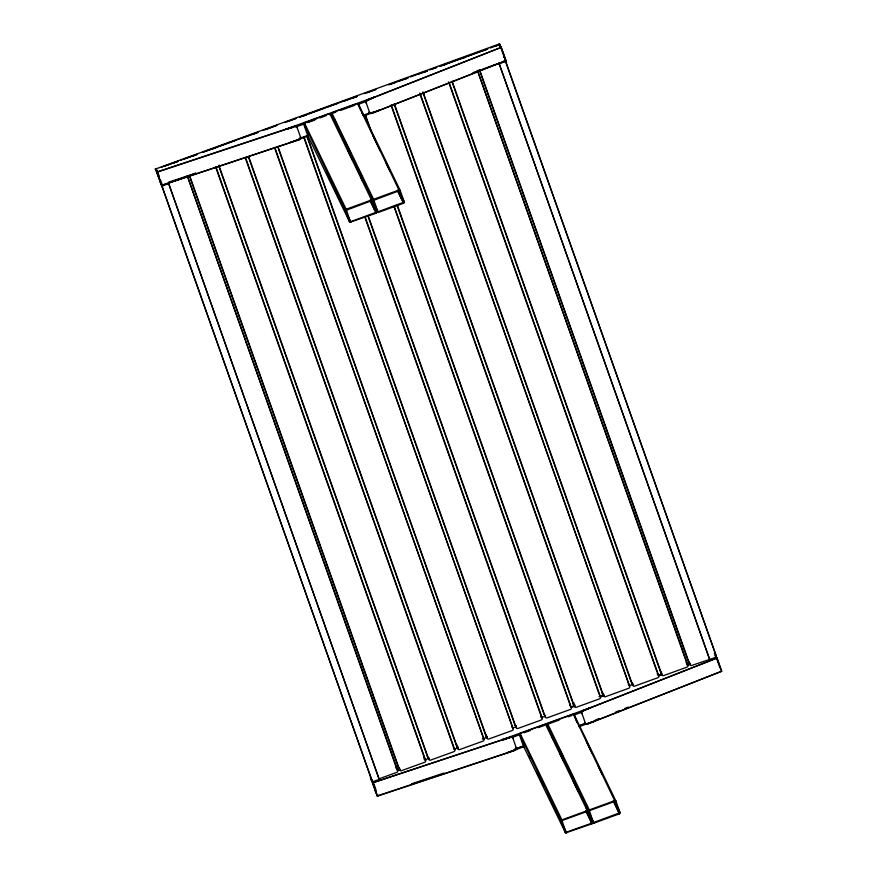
<?xml version="1.0" encoding="UTF-8"?>
<svg xmlns="http://www.w3.org/2000/svg" width="877" height="877" viewBox="0 0 877 877"><rect width="100%" height="100%" fill="white"/><g stroke="black" fill="none" stroke-linecap="round" stroke-linejoin="round"><path stroke-width="1.32" d="M186.319 176.606L168.494 183.074L379.248 779.379L373.766 781.363A1.458 1.403 -25.8 0 1 371.925 780.541L161.16 183.721M371.442 778.195A1.458 1.403 -25.8 0 1 370.357 777.307L370.522 776.989M428.524 757.498A1.458 1.403 -25.8 0 1 427.439 756.599L428.743 759.307A1.458 1.403 -25.8 0 0 430.585 760.129L453.891 751.677A1.458 1.403 -25.8 0 0 454.801 749.857L245.692 158.024M274.83 147.457L483.94 739.289A1.458 1.403 -25.8 0 1 483.041 741.109L459.723 749.561A1.458 1.403 -25.8 0 1 457.882 748.739L456.577 746.031L457.388 745.34M303.979 136.889L513.078 728.721A1.458 1.403 -25.8 0 1 512.179 730.541L488.862 738.993A1.458 1.403 -25.8 0 1 487.02 738.171L485.715 735.474L486.296 734.893M544.168 714.021L545.308 717.035A1.458 1.403 -25.8 0 0 547.149 717.857L570.456 709.405A1.458 1.403 -25.8 0 0 571.365 707.586L394.146 206.007M574.007 703.047L573.141 703.771L574.446 706.467A1.458 1.403 -25.8 0 0 576.288 707.29L599.594 698.837A1.458 1.403 -25.8 0 0 600.504 697.018L391.394 105.185M688.905 661.455L689.815 664.634A1.458 1.403 -25.8 0 0 691.646 665.457L715.226 657.542A1.458 1.403 -25.8 0 0 716.125 655.722L504.999 59.362A1.458 1.403 -25.8 0 0 504.703 58.891M520.138 734.575L524.106 745.823L516.279 748.958A4.221 4.045 -5.5 0 1 515.906 749.199A13.078 12.541 -5.3 0 1 514.832 749.769L514.218 750.076M590.396 816.268L593.301 822.264L589.421 810.633L615.051 801.337L619.37 812.946L593.619 822.494L589.64 813.955M369.853 113.155L365.687 101.37A4.221 4.023 -45.2 0 1 366.038 101.096A13.078 12.486 -45.2 0 1 367.079 100.46L368.921 99.518M586.22 723.744L586.044 723.777A4.221 4.023 -44.7 0 1 585.606 723.821L581.44 712.025M371.925 780.541L161.072 183.786M398.29 767.09L399.605 769.874A1.458 1.403 -25.8 0 0 401.447 770.697L424.753 762.245A1.458 1.403 -25.8 0 0 425.663 760.425L216.093 167.299A1.458 1.403 -25.8 0 0 215.83 166.849M427.428 756.522L218.79 166.049M458.211 746.919A1.458 1.403 -25.8 0 1 456.577 746.031L457.268 745.395M487.195 736.373A1.458 1.403 -25.8 0 1 485.715 735.463L486.406 734.827M573.13 703.683L573.832 703.124M602.28 693.126C603.573 691.416 601.162 695.351 603.584 695.899A1.458 1.403 -25.8 0 0 605.426 696.722L628.743 688.27A1.458 1.403 -25.8 0 0 629.642 686.45L420.083 93.335M300.811 137.897L296.81 126.606L304.451 123.887M516.553 748.662L512.596 737.305L511.839 737.173M516.542 748.695L515.961 749.166M365.413 101.677L375.203 96.788L286.066 129.116L293.346 127.001M515.139 724.501L516.169 727.603A1.458 1.403 -25.8 0 0 518 728.425L541.317 719.973A1.458 1.403 -25.8 0 0 542.216 718.153L365.007 216.575M631.703 682.229L632.734 685.332A1.458 1.403 -25.8 0 0 634.564 686.165L657.882 677.702A1.458 1.403 -25.8 0 0 658.78 675.882L449.221 82.767A1.458 1.403 -25.8 0 0 448.487 81.978M660.841 671.661L661.872 674.764A1.458 1.403 -25.8 0 0 663.714 675.597L687.02 667.134A1.458 1.403 -25.8 0 0 687.93 665.314L477.494 70.401M581.659 711.861L581.802 711.762A13.078 12.442 -44.6 0 1 582.854 711.159M300.296 138.456L300.153 138.544A13.078 12.585 -4.4 0 1 299.09 139.136L298.772 139.268M332.032 113.517L335.836 112.135M346.36 209.844L350.427 221.782L376.189 212.245L371.87 200.625L346.141 210.294M373.788 199.901L377.855 211.839L403.617 202.291L399.298 190.671L373.558 200.351L371.804 196.7M376.178 213.221L376.902 212.037L372.878 200.603L373.196 199.441L398.925 190.035L400.098 190.32L404.275 201.907L403.782 203.19L378.228 212.475L376.858 211.85L376.178 213.221L349.791 222.287L307.663 135.409L303.694 124.161L304.187 122.879L329.741 113.593L330.914 113.878L372.878 200.603L373.558 199.232L331.791 112.848L331.122 114.218L329.741 113.593L371.497 199.978L372.878 200.603L371.497 199.978L345.779 209.384L345.45 210.546L349.43 221.804L350.811 222.418M403.606 203.278L404.275 201.907L401.929 197.04M587.491 811.302L562.004 820.576L565.939 832.328L591.822 823.152L586.187 807.86M566.564 833.084L565.183 832.459L561.214 821.212L561.532 820.05L587.261 810.644L588.631 811.269L587.261 810.644L545.494 724.259L546.875 724.873L547.555 723.514L589.311 809.899L588.631 811.269L546.678 724.534L545.494 724.259L519.94 733.545L519.447 734.827L523.426 746.075L565.544 832.942L592.304 823.667L592.611 822.516L588.588 811.072L589.136 809.986L614.678 800.701L615.862 800.975L620.039 812.573L619.71 813.735L593.992 823.141L592.611 822.516L593.992 823.141M619.359 813.933L620.039 812.573L617.682 807.706M583.446 710.798L585.299 709.877M583.885 710.567L590.966 707.454L501.83 739.771L509.296 737.623M591.931 823.887L592.611 822.516M585.924 709.592L588.434 708.484M372.67 97.829L371.409 98.367A76.025 72.55 -45.1 0 0 370.16 98.926M513.582 750.361L512.311 750.887M297.193 139.969L295.922 140.484M296.854 140.079L293.346 141.449M510.315 751.677L513.769 750.273M373.931 97.303L375.203 96.788M589.695 707.958L590.966 707.454M501.271 47.347L367.222 100.153A2.192 2.094 -45.1 0 0 365.906 102.927L365.753 102.773A2.192 2.094 -45.1 0 1 367.068 100L501.271 47.347L505.952 60.59L371.903 113.385A2.192 2.094 -45.1 0 1 369.184 112.201L369.031 112.048A2.192 2.094 -45.1 0 0 371.749 113.232L371.903 113.385M477.055 71.004L480.848 69.513M371.749 113.232L505.952 60.59M717.035 658.013L582.986 710.808A2.192 2.094 -45.1 0 0 581.659 713.593L581.506 713.439A2.192 2.094 -45.1 0 1 582.832 710.655L717.035 658.013L721.705 671.256L587.656 724.051A2.192 2.094 -45.1 0 1 584.937 722.856L584.784 722.703A2.192 2.094 -45.1 0 0 587.502 723.898L587.656 724.051M595.406 720.028L599.199 718.537M615.643 712.058L619.447 710.567M624.501 708.572L628.294 707.07M587.502 723.898L721.705 671.256M378.612 110.524L379.884 110.031L363.33 116.038M594.365 721.19L595.636 720.697L579.083 726.693M295.275 140.737L290.747 142.348L292.052 141.91M376.123 111.434L379.884 110.031M595.636 720.697L589.859 722.78M161.313 167.277L178.064 161.204M180.629 160.272L197.325 154.209M202.455 152.357L235.847 140.243M236.231 140.112L257.816 132.284M262.892 130.443L276.935 125.345L265.424 129.577M284.641 122.55L296.196 118.362L287.196 121.684M299.715 117.079L306.062 114.777M306.468 114.635L356.851 96.36M364.47 93.598L375.904 89.454L367.003 92.743M388.599 84.85L395.067 82.515M398.761 81.166L407.904 77.856M410.469 76.924L427.165 70.873M429.73 69.941L436.845 67.354L432.284 69.064M440.002 66.213L465.687 56.906M466.049 56.764L487.634 48.937M490.177 48.016L499.068 44.793L495.198 46.251M163.835 166.411L178.053 161.258M183.183 159.395L194.738 155.207M203.201 152.138L235.825 140.309M241.296 138.325L245.1 136.944M246.097 136.582L255.262 133.26M299.704 117.145L306.051 114.843M309.022 113.769L315.435 111.445M316.213 111.16L325.093 107.937M328.283 106.786L337.272 103.519M342.874 101.491L356.84 96.426M391.197 83.973L407.893 77.91M417.792 74.326L427.143 70.927M439.991 66.279L465.665 56.961M468.581 55.909L474.928 53.607M475.937 53.234L485.091 49.923M499.397 44.738L499.572 44.124L503.277 54.615M174.084 162.914L178.141 161.445M193.543 155.854L197.402 154.451M212.804 148.871L216.652 147.468M253.891 133.973L257.893 132.526M302.324 116.4L306.139 115.019M353.124 97.983L356.928 96.602M403.913 79.566L407.717 78.185M423.383 72.506L427.231 71.114M442.644 65.523L446.492 64.131M461.905 58.54L465.753 57.148M483.731 50.625L487.711 49.178M299.101 139.783L299.09 139.586A2.192 2.105 -5.1 0 0 300.46 136.911L300.482 137.108A2.192 2.105 -5.1 0 1 299.101 139.783L161.609 185.453L156.939 172.221L157.597 171.749M498.849 44.234L500.438 47.468L501.118 47.183L505.799 60.436L504.889 60.042M290.013 128.426L293.729 127.077M304.133 123.306L307.948 121.925M307.136 122.539L316.016 119.316M319.82 117.935L326.167 115.632M340.912 110.294L354.856 105.229M307.608 122.528L313.944 120.237M329.851 114.679L332.383 113.758M357.783 104.549L365.402 101.787M503.508 57.378L504.187 57.104M161.609 185.453L162.059 184.356M192.173 174.479L195.856 173.153L168.537 182.208M472.846 72.703L476.529 71.366M482.427 69.228L498.98 63.232L499.243 63.769L709.734 659.537M162.366 187.426A1.458 1.403 -25.8 0 1 163.265 185.595L168.746 183.611M499.243 63.769L504.724 61.774A1.458 1.403 -25.8 0 1 506.566 62.607M299.178 138.544L308.43 135.135M363.023 115.336L370.982 112.508M290.747 142.348L308.572 135.891M514.865 750.449L514.843 750.241A2.192 2.105 -5.1 0 0 516.213 747.566L516.235 747.774A2.192 2.105 -5.1 0 1 514.865 750.449L377.373 796.119L371.42 779.236M397.149 769.907L400.011 768.866M424.402 760.019L429.544 758.167M453.935 749.32L458.101 747.807M482.186 739.07L487.316 737.206M512.705 728.009L516.509 726.627M541.252 717.649L545.713 716.038M570.784 706.95L574.917 705.448M599.035 696.7L604.165 694.836M629.522 685.65L633.326 684.268M658.09 675.279L661.949 673.887M686.658 664.93L690.199 663.648M397.38 770.631L399.923 769.644M571.344 707.487L575.148 706.106M600.537 696.963L604.396 695.505M658.331 675.948L662.179 674.545M715.15 655.393L715.391 654.976M168.494 183.074L378.985 778.842L396.81 772.374A1.458 1.403 -25.8 0 0 397.719 770.554L187.283 175.63M377.373 796.119L372.692 782.876L373.361 782.416M716.191 658.101L716.871 657.849L721.552 671.102M503.332 739.98L514.799 735.825M524.161 732.733L530.508 730.442M538.116 727.68L544.464 725.378M547.785 724.172L559.208 720.039M568.088 716.816L571.892 715.435M520.214 734.542L512.563 737.272M573.536 715.204L581.155 712.442M376.441 792.359C375.619 793.312 374.753 790.868 375.959 791.087L371.98 779.839M371.07 779.368L377.351 795.91L378.031 795.658M514.766 749.002L521.19 746.678M580.508 725.158L584.312 723.788M578.787 726.003L585.134 723.7M507.739 752.565L524.336 746.546M376.036 111.456L377.329 110.995M593.082 721.661L589.53 722.856M509.098 752.115L506.5 753.014M297.796 140.013L161.598 185.255L155.306 168.713L156.906 172.002L294.409 126.343A2.192 2.105 -5.1 0 1 297.182 127.636L297.204 127.845A2.192 2.105 -5.1 0 0 294.431 126.551L156.939 172.221M372.681 782.679L510.184 737.206A2.192 2.105 -5.1 0 1 512.957 738.511L512.946 738.302M372.692 782.876L510.184 737.206M411.554 783.819L443.992 773.043M377.351 795.91L514.843 750.241M286.066 129.116L287.371 128.689M501.83 739.771L503.135 739.355M374.95 111.807L369.447 113.111M373.449 112.322L374.095 112.113A76.025 72.517 -45 0 0 374.742 111.905M288.686 128.283L293.532 126.957M504.45 738.938L505.766 738.544A76.025 72.988 -5.1 0 1 507.092 738.171M588.544 723.174L587.228 723.536M372.133 112.694L371.464 112.87A14.185 13.528 -44.9 0 1 370.456 113.078L370.116 113.133M507.761 737.995L510.118 737.447M378.228 212.475L376.858 211.85M295.724 126.551L295.9 126.529A4.221 4.056 -5.2 0 1 296.349 126.507L295.977 126.529M585.979 723.788L585.211 723.777M569.622 704.768L571.365 707.586M395.987 767.737L397.719 770.554M686.099 662.508L687.93 665.314M424.029 757.607L425.663 760.425M504.713 59.252L716.125 655.722M657.301 673.087L658.78 675.882M714.536 652.455L714.558 652.488A1.458 1.403 -25.8 0 1 714.284 653.88M540.802 715.369L542.216 718.153M453.573 747.664A1.458 1.403 -25.8 0 0 453.497 747.149L454.801 749.857M155.996 168.516L157.849 172.44M715.281 654.549L716.871 657.849M501.118 47.183L499.517 43.883L155.415 169.075M504.724 58.222L505.788 60.425M504.209 60.699L504.724 61.774M715.128 655.897L716.202 658.123M361.916 112.914L363.078 115.315M372.933 135.716L380.475 151.315M386.088 162.925L390.21 171.443M397.796 190.156L403.365 202.609L397.489 190.452M397.719 191.109L401.863 199.671M629.642 686.45L419.688 93.203M334.159 118.834L336.505 123.701M344.738 140.737L350.625 152.905M357.904 167.956L359.066 170.357M359.647 171.552L361.96 176.354M373.887 203.3L377.998 211.817L374.643 205.613M347.489 149.748L352.477 160.052M361.017 177.735L362.19 180.169M370.291 199.934L375.937 212.563L370.061 200.394M370.291 201.052L374.435 209.625M599.627 695.22L600.504 697.018M345.867 212.026L350.57 221.76L346.579 214.251M326.332 172.363L331.287 182.613M337.766 195.999L343.148 207.158M586.373 741.58L587.535 743.981M588.116 745.176L591.854 752.894M598.322 766.279L602.433 774.797M613.472 800.657L619.129 813.275L613.242 801.107M558.737 747.741L562.859 756.259M567.562 765.994L574.238 779.817M585.792 803.716L586.998 806.215M552.072 737.294L553.244 739.728M559.723 753.113L563.834 761.631M573.251 781.089L578.086 791.12M586.044 810.6L591.701 823.218L585.902 811.225M563.396 826.342L566.334 832.416L561.17 822.483M528.82 755.557L529.993 757.991M536.867 772.22L538.029 774.621M538.61 775.827L543.521 785.978M549.989 799.364L555.875 811.532M304.034 138.04L513.078 728.721M483.94 739.289L274.885 148.608M162.749 184.521L163.265 185.595M159.998 181.945L159.515 180.673L160.195 180.432L156.216 169.173M719.611 666.904L719.951 667.792L719.589 666.849M719.469 666.52L715.468 655.196M500.438 47.468L500.679 48.125M498.98 63.232L709.471 659M689.815 664.634L480.245 71.519A1.458 1.403 -25.8 0 1 481.155 69.689M479.401 70.094L688.5 661.938A1.458 1.403 -25.8 0 0 689.848 662.848M477.516 70.785L686.614 662.617A1.458 1.403 -25.8 0 1 686.647 663.429M661.872 674.764L452.313 81.649A1.458 1.403 -25.8 0 1 452.236 81.123M451.907 81.517L660.567 672.067A1.458 1.403 -25.8 0 0 661.675 672.966M448.827 82.635L657.026 671.903M423.163 92.217L632.734 685.332M422.769 92.085L631.418 682.635A1.458 1.403 -25.8 0 0 632.766 683.556M394.486 104.067L603.584 695.899M394.08 103.935L602.28 693.203A1.458 1.403 -25.8 0 0 602.948 693.959M390.999 105.054L599.199 694.321M365.347 114.635L371.716 132.69M397.237 204.889L574.446 706.467M365.391 115.786L369.053 126.124M397.149 205.646L573.141 703.771A1.458 1.403 -25.8 0 0 574.731 704.659M360.315 109.274L358.463 104.1L357.356 103.596L331.791 112.848L331.122 114.218M576.956 722.429L574.216 714.755L573.119 714.262L547.555 723.514L546.875 724.873M394.058 206.764L570.061 704.889A1.458 1.403 -25.8 0 1 570.105 705.612M368.088 215.457L545.308 717.035M368.011 216.213L544.003 714.338A1.458 1.403 -25.8 0 0 545.088 715.237M365.062 217.748L540.912 715.457A1.458 1.403 -25.8 0 1 540.638 716.849M304.374 123.909L307.465 132.668M307.06 135.771L516.169 727.603M307.114 136.922L514.865 724.906A1.458 1.403 -25.8 0 0 516.202 725.816M277.921 146.338L487.02 738.171M277.976 147.479L485.715 735.474M248.783 156.906L457.882 748.739M248.377 156.764L456.577 746.031M245.297 157.882L453.497 747.149M428.743 759.307L219.184 166.181A1.458 1.403 -25.8 0 1 219.25 165.095M216.159 168.45L424.347 757.717A1.458 1.403 -25.8 0 1 424.073 759.12M399.605 769.874L190.046 176.748A1.458 1.403 -25.8 0 1 190.945 174.929M189.191 175.334L398.301 767.167A1.458 1.403 -25.8 0 0 399.463 768.077M187.305 176.014L396.415 767.857A1.458 1.403 -25.8 0 1 396.448 768.669M158.024 172.955L159.296 176.573M160.579 180.18L161.85 183.786M373.777 783.621L375.904 789.64M377.812 795.022L378.042 795.68M156.906 172.002L161.598 185.255M371.289 780.091L371.081 779.467M628.37 683.852A1.458 1.403 -25.8 0 1 628.37 684.564M477.516 71.366A1.458 1.403 -25.8 0 1 478.36 72.199M657.476 673.185A1.458 1.403 -25.8 0 1 657.312 674.424M187.305 176.595A1.458 1.403 -25.8 0 1 188.16 177.428M160.798 184.181A1.458 1.403 -25.8 0 1 160.93 182.986M511.773 726.024A1.458 1.403 -25.8 0 1 511.74 727.033M294.694 126.705A14.185 13.626 -5.1 0 1 295.724 126.529M287.634 129.357A20.664 19.842 -5.1 0 1 288.073 129.226M511.675 751.15A76.025 72.966 -5.2 0 1 510.392 751.644M303.749 123.35L345.45 210.546L346.13 209.186L304.363 122.791L303.749 123.35M519.502 734.016L561.214 821.212L561.883 819.842L520.127 733.457L519.502 734.016M357.586 103.585L398.925 190.035L400.307 190.66L358.54 104.264L357.586 103.585M573.339 714.24L614.678 800.701L616.06 801.315L574.303 714.93L573.339 714.24M308.211 136.012L307.663 135.409L308.211 136.012M523.975 746.667L523.426 746.075L523.975 746.667M504.143 56.994L503.826 56.183L504.122 56.961"/></g></svg>
